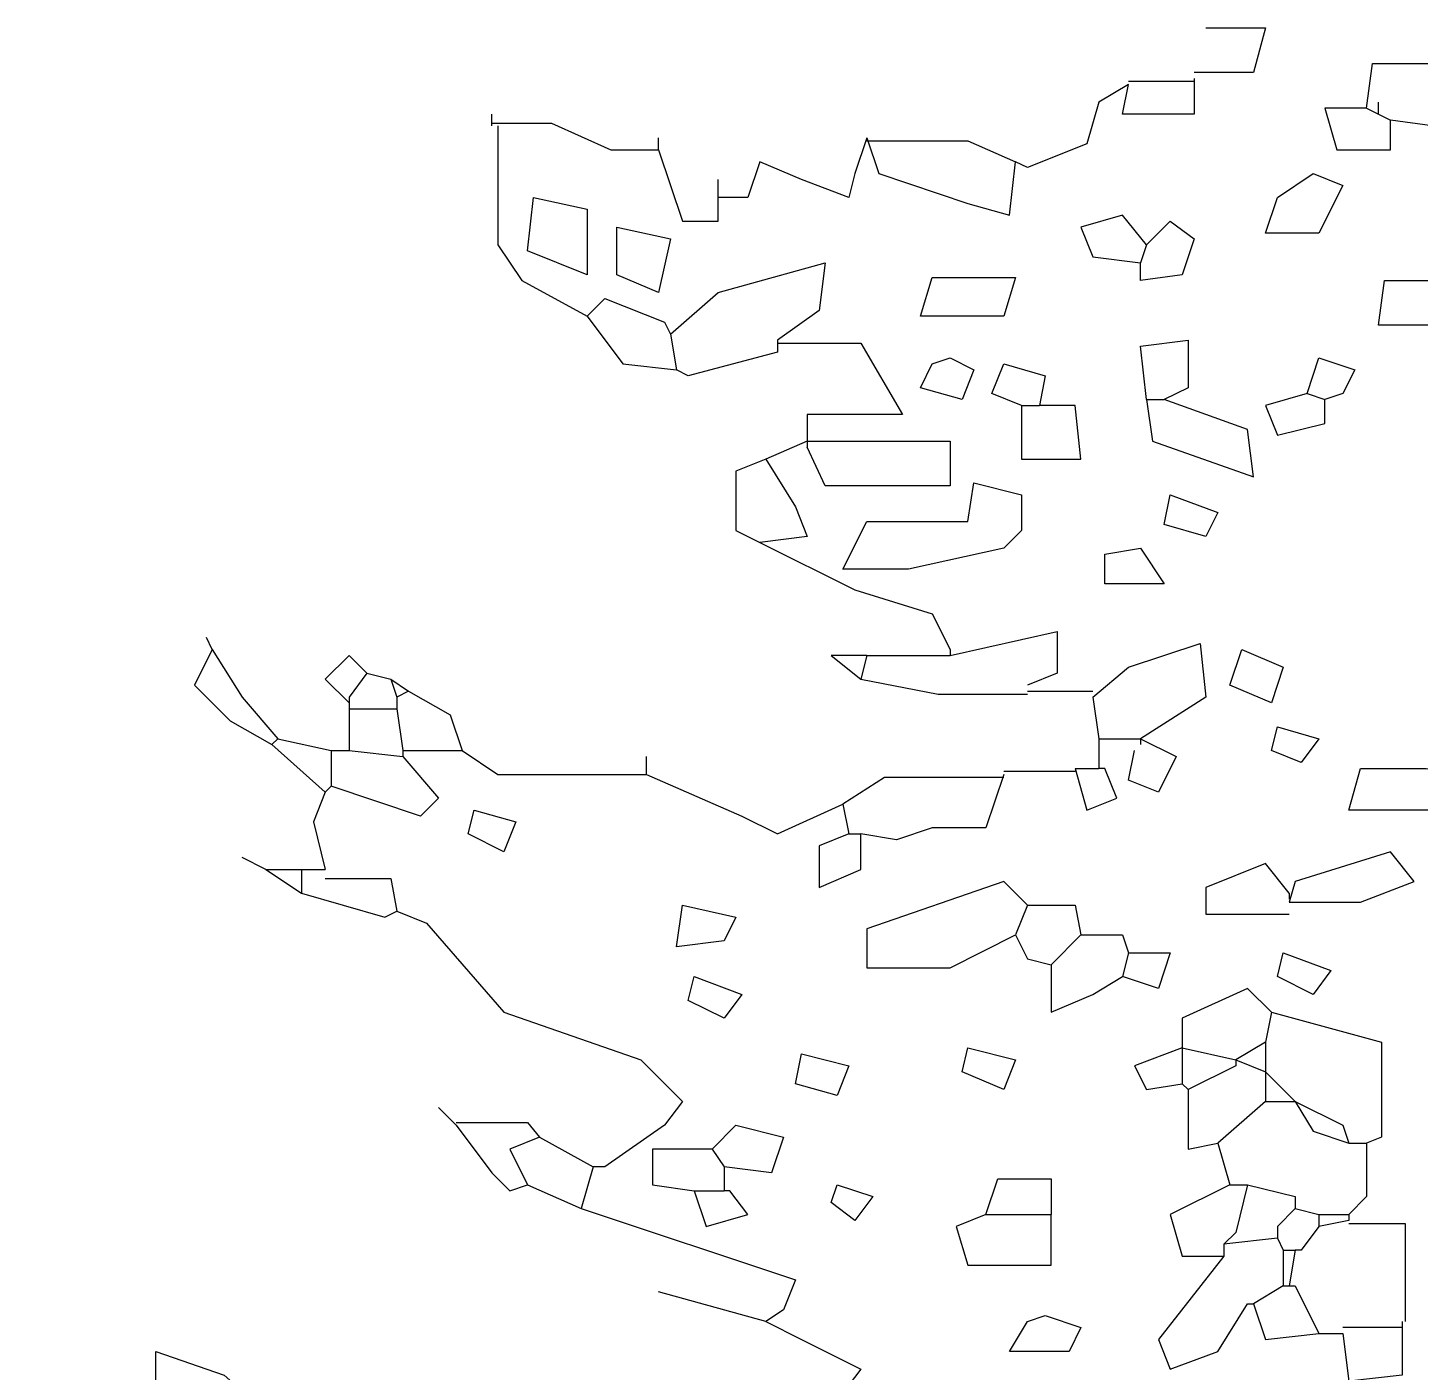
# Model space of a CAD drawing. Header units: metres. Extents: x -4 to 3.1, y -0.2 to 10.8.
# Drawn here: x -2.755 to -0.091, y 6.289 to 8.861 of the extents above; entities that cross this region are included whole.
import ezdxf

# ---------------------------------------------------------------- set-up
doc = ezdxf.new("R2010")
doc.units = ezdxf.units.M

msp = doc.modelspace()

# ---------------------------------------------------------------- linework, layer by layer
at = {"flags": 128}
for points in [[(-0.5008, 8.8613), (-0.387, 8.8613), (-0.4098, 8.776), (-0.5236, 8.776)], [(-0.5008, 8.8613), (-0.387, 8.8613), (-0.4098, 8.776), (-0.5236, 8.776)], [(-0.5008, 8.8613), (-0.387, 8.8613), (-0.4098, 8.776), (-0.5236, 8.776)], [(-0.1935, 8.7077), (-0.1821, 8.793), (-0.0683, 8.793), (-0.0683, 8.6735), (-0.148, 8.6849)], [(-0.5236, 8.7646), (-0.5236, 8.6963), (-0.6602, 8.6963), (-0.6488, 8.7532)], [(-0.5236, 8.7646), (-0.5236, 8.6963), (-0.6602, 8.6963), (-0.6488, 8.7532)], [(-0.6488, 8.7532), (-0.7057, 8.719), (-0.7285, 8.6394), (-0.8423, 8.5938), (-0.8651, 8.6052)], [(-0.5236, 8.7589), (-0.6488, 8.7589)], [(-0.1707, 8.6963), (-0.1707, 8.719)], [(-0.1707, 8.6963), (-0.1707, 8.719)], [(-1.8667, 8.6735), (-1.8667, 8.6963)], [(-1.8667, 8.6735), (-1.8667, 8.6963)], [(-0.1935, 8.7077), (-0.2732, 8.7077), (-0.2504, 8.628), (-0.148, 8.628), (-0.148, 8.6849)], [(-0.1935, 8.7077), (-0.2732, 8.7077), (-0.2504, 8.628), (-0.148, 8.628), (-0.148, 8.6849)], [(-0.1935, 8.7077), (-0.2732, 8.7077), (-0.2504, 8.628), (-0.148, 8.628), (-0.148, 8.6849)], [(-0.1935, 8.7077), (-0.2732, 8.7077), (-0.2504, 8.628), (-0.148, 8.628), (-0.148, 8.6849)], [(-0.1935, 8.7077), (-0.2732, 8.7077), (-0.2504, 8.628), (-0.148, 8.628), (-0.148, 8.6849)], [(-0.1935, 8.7077), (-0.2732, 8.7077), (-0.2504, 8.628), (-0.148, 8.628), (-0.148, 8.6849)], [(-0.1935, 8.7077), (-0.2732, 8.7077), (-0.2504, 8.628), (-0.148, 8.628), (-0.148, 8.6849)], [(-0.1935, 8.7077), (-0.2732, 8.7077), (-0.2504, 8.628), (-0.148, 8.628), (-0.148, 8.6849)], [(-0.1935, 8.7077), (-0.1707, 8.6963)], [(-0.1707, 8.6963), (-0.148, 8.6849)], [(-0.1707, 8.6963), (-0.148, 8.6849)], [(-0.1707, 8.6963), (-0.148, 8.6849)], [(-1.8667, 8.6792), (-1.7529, 8.6792), (-1.6391, 8.628), (-1.548, 8.628)], [(-1.8667, 8.6792), (-1.7529, 8.6792), (-1.6391, 8.628), (-1.548, 8.628)], [(-1.8667, 8.6792), (-1.7529, 8.6792), (-1.6391, 8.628), (-1.548, 8.628)], [(-1.8667, 8.6792), (-1.7529, 8.6792), (-1.6391, 8.628), (-1.548, 8.628)], [(-1.8667, 8.6792), (-1.7529, 8.6792), (-1.6391, 8.628), (-1.548, 8.628)], [(-1.8667, 8.6792), (-1.7529, 8.6792), (-1.6391, 8.628), (-1.548, 8.628)], [(-1.8554, 8.6735), (-1.8554, 8.4459), (-1.8098, 8.3776), (-1.6846, 8.3093)], [(-1.548, 8.628), (-1.548, 8.6508)], [(-1.1496, 8.6508), (-1.1724, 8.5825), (-1.1838, 8.5369), (-1.2748, 8.5711), (-1.3545, 8.6052), (-1.3773, 8.5369), (-1.4342, 8.5369)], [(-1.1496, 8.6508), (-1.1724, 8.5825), (-1.1838, 8.5369), (-1.2748, 8.5711), (-1.3545, 8.6052), (-1.3773, 8.5369), (-1.4342, 8.5369)], [(-1.1496, 8.6508), (-1.1724, 8.5825), (-1.1838, 8.5369), (-1.2748, 8.5711), (-1.3545, 8.6052), (-1.3773, 8.5369), (-1.4342, 8.5369)], [(-1.1496, 8.6508), (-1.1724, 8.5825), (-1.1838, 8.5369), (-1.2748, 8.5711), (-1.3545, 8.6052), (-1.3773, 8.5369), (-1.4342, 8.5369)], [(-1.1496, 8.6508), (-1.1269, 8.5825), (-0.9561, 8.5255), (-0.8765, 8.5028), (-0.8651, 8.6052)], [(-1.1496, 8.6451), (-0.9561, 8.6451), (-0.8651, 8.6052)], [(-1.548, 8.628), (-1.5025, 8.4914), (-1.4342, 8.4914), (-1.4342, 8.5369)], [(-1.548, 8.628), (-1.5025, 8.4914), (-1.4342, 8.4914), (-1.4342, 8.5369)], [(-0.296, 8.5825), (-0.239, 8.5597), (-0.2846, 8.4686), (-0.387, 8.4686), (-0.3642, 8.5369), (-0.296, 8.5825)], [(-0.296, 8.5825), (-0.239, 8.5597), (-0.2846, 8.4686), (-0.387, 8.4686), (-0.3642, 8.5369), (-0.296, 8.5825)], [(-1.4342, 8.5369), (-1.4342, 8.5711)], [(-1.7871, 8.5369), (-1.6846, 8.5142), (-1.6846, 8.389), (-1.7985, 8.4345), (-1.7871, 8.5369)], [(-0.6147, 8.4459), (-0.6602, 8.5028), (-0.7399, 8.48), (-0.7171, 8.4231), (-0.626, 8.4117)], [(-1.6277, 8.48), (-1.5253, 8.4573), (-1.548, 8.3548), (-1.6277, 8.389), (-1.6277, 8.48)], [(-0.6147, 8.4459), (-0.5691, 8.4914), (-0.5236, 8.4573), (-0.5464, 8.389), (-0.626, 8.3776), (-0.626, 8.4117)], [(-0.6147, 8.4459), (-0.5691, 8.4914), (-0.5236, 8.4573), (-0.5464, 8.389), (-0.626, 8.3776), (-0.626, 8.4117)], [(-0.6147, 8.4459), (-0.5691, 8.4914), (-0.5236, 8.4573), (-0.5464, 8.389), (-0.626, 8.3776), (-0.626, 8.4117)], [(-0.6147, 8.4459), (-0.626, 8.4117)], [(-0.6147, 8.4459), (-0.626, 8.4117)], [(-0.6147, 8.4459), (-0.626, 8.4117)], [(-0.6147, 8.4459), (-0.626, 8.4117)], [(-0.6147, 8.4459), (-0.626, 8.4117)], [(-0.6147, 8.4459), (-0.626, 8.4117)], [(-0.6147, 8.4459), (-0.626, 8.4117)], [(-0.6147, 8.4459), (-0.626, 8.4117)], [(-0.6147, 8.4459), (-0.626, 8.4117)], [(-0.6147, 8.4459), (-0.626, 8.4117)], [(-0.6147, 8.4459), (-0.626, 8.4117)], [(-1.5253, 8.2751), (-1.4342, 8.3548), (-1.2293, 8.4117), (-1.2407, 8.3207), (-1.3204, 8.2637), (-1.3204, 8.241)], [(-1.5253, 8.2751), (-1.4342, 8.3548), (-1.2293, 8.4117), (-1.2407, 8.3207), (-1.3204, 8.2637), (-1.3204, 8.241)], [(-1.5253, 8.2751), (-1.4342, 8.3548), (-1.2293, 8.4117), (-1.2407, 8.3207), (-1.3204, 8.2637), (-1.3204, 8.241)], [(-1.5253, 8.2751), (-1.4342, 8.3548), (-1.2293, 8.4117), (-1.2407, 8.3207), (-1.3204, 8.2637), (-1.3204, 8.241)], [(-1.5253, 8.2751), (-1.4342, 8.3548), (-1.2293, 8.4117), (-1.2407, 8.3207), (-1.3204, 8.2637), (-1.3204, 8.241)], [(-1.0244, 8.3833), (-0.8651, 8.3833), (-0.8878, 8.3093), (-1.0472, 8.3093), (-1.0244, 8.3833)], [(-0.1594, 8.3776), (-0.0455, 8.3776), (-0.0455, 8.2922), (-0.1707, 8.2922), (-0.1594, 8.3776)], [(-1.6846, 8.3093), (-1.6505, 8.3434), (-1.5367, 8.2979), (-1.5253, 8.2751)], [(-1.6846, 8.3093), (-1.6505, 8.3434), (-1.5367, 8.2979), (-1.5253, 8.2751)], [(-1.6846, 8.3093), (-1.6505, 8.3434), (-1.5367, 8.2979), (-1.5253, 8.2751)], [(-1.6846, 8.3093), (-1.6505, 8.3434), (-1.5367, 8.2979), (-1.5253, 8.2751)], [(-1.6846, 8.3093), (-1.6163, 8.2182), (-1.5139, 8.2068)], [(-1.6846, 8.3093), (-1.6163, 8.2182), (-1.5139, 8.2068)], [(-1.5253, 8.2751), (-1.5139, 8.2068)], [(-1.5253, 8.2751), (-1.5139, 8.2068)], [(-1.3204, 8.2581), (-1.161, 8.2581), (-1.0814, 8.1215), (-1.2635, 8.1215), (-1.2635, 8.0816)], [(-1.3204, 8.2581), (-1.161, 8.2581), (-1.0814, 8.1215), (-1.2635, 8.1215), (-1.2635, 8.0816)], [(-1.3204, 8.2581), (-1.161, 8.2581), (-1.0814, 8.1215), (-1.2635, 8.1215), (-1.2635, 8.0816)], [(-1.3204, 8.2581), (-1.161, 8.2581), (-1.0814, 8.1215), (-1.2635, 8.1215), (-1.2635, 8.0816)], [(-1.3204, 8.2581), (-1.161, 8.2581), (-1.0814, 8.1215), (-1.2635, 8.1215), (-1.2635, 8.0816)], [(-1.3204, 8.2581), (-1.161, 8.2581), (-1.0814, 8.1215), (-1.2635, 8.1215), (-1.2635, 8.0816)], [(-1.3204, 8.2581), (-1.161, 8.2581), (-1.0814, 8.1215), (-1.2635, 8.1215), (-1.2635, 8.0816)], [(-1.3204, 8.2581), (-1.161, 8.2581), (-1.0814, 8.1215), (-1.2635, 8.1215), (-1.2635, 8.0816)], [(-1.3204, 8.2581), (-1.161, 8.2581), (-1.0814, 8.1215), (-1.2635, 8.1215), (-1.2635, 8.0816)], [(-0.6147, 8.1499), (-0.626, 8.2524), (-0.535, 8.2637), (-0.535, 8.1727), (-0.5805, 8.1499)], [(-1.3204, 8.241), (-1.4911, 8.1954), (-1.5139, 8.2068)], [(-1.3204, 8.241), (-1.4911, 8.1954), (-1.5139, 8.2068)], [(-1.3204, 8.241), (-1.4911, 8.1954), (-1.5139, 8.2068)], [(-0.9903, 8.2296), (-0.9448, 8.2068), (-0.9675, 8.1499), (-1.0472, 8.1727), (-1.0244, 8.2182), (-0.9903, 8.2296)], [(-0.9903, 8.2296), (-0.9448, 8.2068), (-0.9675, 8.1499), (-1.0472, 8.1727), (-1.0244, 8.2182), (-0.9903, 8.2296)], [(-0.9903, 8.2296), (-0.9448, 8.2068), (-0.9675, 8.1499), (-1.0472, 8.1727), (-1.0244, 8.2182), (-0.9903, 8.2296)], [(-0.9903, 8.2296), (-0.9448, 8.2068), (-0.9675, 8.1499), (-1.0472, 8.1727), (-1.0244, 8.2182), (-0.9903, 8.2296)], [(-0.8537, 8.1385), (-0.9106, 8.1613), (-0.8878, 8.2182), (-0.8082, 8.1954), (-0.8195, 8.1385)], [(-0.8537, 8.1385), (-0.9106, 8.1613), (-0.8878, 8.2182), (-0.8082, 8.1954), (-0.8195, 8.1385)], [(-0.8537, 8.1385), (-0.9106, 8.1613), (-0.8878, 8.2182), (-0.8082, 8.1954), (-0.8195, 8.1385)], [(-0.8537, 8.1385), (-0.9106, 8.1613), (-0.8878, 8.2182), (-0.8082, 8.1954), (-0.8195, 8.1385)], [(-0.8537, 8.1385), (-0.9106, 8.1613), (-0.8878, 8.2182), (-0.8082, 8.1954), (-0.8195, 8.1385)], [(-0.8537, 8.1385), (-0.9106, 8.1613), (-0.8878, 8.2182), (-0.8082, 8.1954), (-0.8195, 8.1385)], [(-0.8537, 8.1385), (-0.9106, 8.1613), (-0.8878, 8.2182), (-0.8082, 8.1954), (-0.8195, 8.1385)], [(-0.8537, 8.1385), (-0.9106, 8.1613), (-0.8878, 8.2182), (-0.8082, 8.1954), (-0.8195, 8.1385)], [(-0.8537, 8.1385), (-0.9106, 8.1613), (-0.8878, 8.2182), (-0.8082, 8.1954), (-0.8195, 8.1385)], [(-0.8537, 8.1385), (-0.9106, 8.1613), (-0.8878, 8.2182), (-0.8082, 8.1954), (-0.8195, 8.1385)], [(-0.3073, 8.1613), (-0.2846, 8.2296), (-0.2163, 8.2068), (-0.239, 8.1613), (-0.2732, 8.1499)], [(-0.3073, 8.1613), (-0.387, 8.1385), (-0.3642, 8.0816), (-0.2732, 8.1044), (-0.2732, 8.1499)], [(-0.3073, 8.1613), (-0.387, 8.1385), (-0.3642, 8.0816), (-0.2732, 8.1044), (-0.2732, 8.1499)], [(-0.3073, 8.1613), (-0.2732, 8.1499)], [(-0.3073, 8.1613), (-0.2732, 8.1499)], [(-0.3073, 8.1613), (-0.2732, 8.1499)], [(-0.3073, 8.1613), (-0.2732, 8.1499)], [(-0.3073, 8.1613), (-0.2732, 8.1499)], [(-0.3073, 8.1613), (-0.2732, 8.1499)], [(-0.3073, 8.1613), (-0.2732, 8.1499)], [(-0.3073, 8.1613), (-0.2732, 8.1499)], [(-0.3073, 8.1613), (-0.2732, 8.1499)], [(-0.3073, 8.1613), (-0.2732, 8.1499)], [(-0.3073, 8.1613), (-0.2732, 8.1499)], [(-0.3073, 8.1613), (-0.2732, 8.1499)], [(-0.3073, 8.1613), (-0.2732, 8.1499)], [(-0.8537, 8.1385), (-0.8537, 8.0361), (-0.7399, 8.0361), (-0.7513, 8.1385), (-0.8195, 8.1385)], [(-0.8537, 8.1385), (-0.8195, 8.1385)], [(-0.8537, 8.1385), (-0.8537, 8.0361), (-0.7399, 8.0361), (-0.7513, 8.1385), (-0.8195, 8.1385)], [(-0.8537, 8.1385), (-0.8195, 8.1385)], [(-0.8537, 8.1385), (-0.8537, 8.0361), (-0.7399, 8.0361), (-0.7513, 8.1385), (-0.8195, 8.1385)], [(-0.8537, 8.1385), (-0.8195, 8.1385)], [(-0.8537, 8.1385), (-0.8537, 8.0361), (-0.7399, 8.0361), (-0.7513, 8.1385), (-0.8195, 8.1385)], [(-0.8537, 8.1385), (-0.8537, 8.0361), (-0.7399, 8.0361), (-0.7513, 8.1385), (-0.8195, 8.1385)], [(-0.8537, 8.1385), (-0.8537, 8.0361), (-0.7399, 8.0361), (-0.7513, 8.1385), (-0.8195, 8.1385)], [(-0.8537, 8.1385), (-0.8195, 8.1385)], [(-0.8537, 8.1385), (-0.8195, 8.1385)], [(-0.8537, 8.1385), (-0.8195, 8.1385)], [(-0.8537, 8.1385), (-0.8537, 8.0361), (-0.7399, 8.0361), (-0.7513, 8.1385), (-0.8195, 8.1385)], [(-0.6147, 8.1499), (-0.5805, 8.1499)], [(-0.6147, 8.1499), (-0.5805, 8.1499)], [(-0.6147, 8.1499), (-0.5805, 8.1499)], [(-0.6147, 8.1499), (-0.5805, 8.1499)], [(-0.6147, 8.1499), (-0.5805, 8.1499)], [(-0.6147, 8.1499), (-0.6033, 8.0702), (-0.4098, 8.0019), (-0.4212, 8.093), (-0.5805, 8.1499)], [(-0.6147, 8.1499), (-0.6033, 8.0702), (-0.4098, 8.0019), (-0.4212, 8.093), (-0.5805, 8.1499)], [(-0.6147, 8.1499), (-0.6033, 8.0702), (-0.4098, 8.0019), (-0.4212, 8.093), (-0.5805, 8.1499)], [(-0.6147, 8.1499), (-0.6033, 8.0702), (-0.4098, 8.0019), (-0.4212, 8.093), (-0.5805, 8.1499)], [(-0.6147, 8.1499), (-0.6033, 8.0702), (-0.4098, 8.0019), (-0.4212, 8.093), (-0.5805, 8.1499)], [(-0.6147, 8.1499), (-0.6033, 8.0702), (-0.4098, 8.0019), (-0.4212, 8.093), (-0.5805, 8.1499)], [(-0.6147, 8.1499), (-0.6033, 8.0702), (-0.4098, 8.0019), (-0.4212, 8.093), (-0.5805, 8.1499)], [(-0.6147, 8.1499), (-0.6033, 8.0702), (-0.4098, 8.0019), (-0.4212, 8.093), (-0.5805, 8.1499)], [(-0.6147, 8.1499), (-0.6033, 8.0702), (-0.4098, 8.0019), (-0.4212, 8.093), (-0.5805, 8.1499)], [(-0.6147, 8.1499), (-0.6033, 8.0702), (-0.4098, 8.0019), (-0.4212, 8.093), (-0.5805, 8.1499)], [(-0.6147, 8.1499), (-0.6033, 8.0702), (-0.4098, 8.0019), (-0.4212, 8.093), (-0.5805, 8.1499)], [(-0.6147, 8.1499), (-0.6033, 8.0702), (-0.4098, 8.0019), (-0.4212, 8.093), (-0.5805, 8.1499)], [(-0.6147, 8.1499), (-0.6033, 8.0702), (-0.4098, 8.0019), (-0.4212, 8.093), (-0.5805, 8.1499)], [(-0.6147, 8.1499), (-0.6033, 8.0702), (-0.4098, 8.0019), (-0.4212, 8.093), (-0.5805, 8.1499)], [(-1.2635, 8.0816), (-1.2635, 8.0702)], [(-1.2635, 8.0816), (-1.2635, 8.0702)], [(-1.2635, 8.0702), (-1.3431, 8.0361)], [(-1.2635, 8.0702), (-0.9903, 8.0702), (-0.9903, 7.9849), (-1.2293, 7.9849), (-1.2635, 8.0589)], [(-1.2635, 8.0702), (-0.9903, 8.0702), (-0.9903, 7.9849), (-1.2293, 7.9849), (-1.2635, 8.0589)], [(-1.2635, 8.0702), (-0.9903, 8.0702), (-0.9903, 7.9849), (-1.2293, 7.9849), (-1.2635, 8.0589)], [(-1.2635, 8.0702), (-0.9903, 8.0702), (-0.9903, 7.9849), (-1.2293, 7.9849), (-1.2635, 8.0589)], [(-1.2635, 8.0702), (-1.2635, 8.0589)], [(-1.2635, 8.0702), (-1.2635, 8.0589)], [(-1.2635, 8.0702), (-1.2635, 8.0589)], [(-1.3431, 8.0361), (-1.4001, 8.0133), (-1.4001, 7.8995), (-1.3545, 7.8767)], [(-1.3431, 8.0361), (-1.4001, 8.0133), (-1.4001, 7.8995), (-1.3545, 7.8767)], [(-1.3431, 8.0361), (-1.4001, 8.0133), (-1.4001, 7.8995), (-1.3545, 7.8767)], [(-1.3431, 8.0361), (-1.2862, 7.945), (-1.2635, 7.8881), (-1.3545, 7.8767)], [(-1.3431, 8.0361), (-1.2862, 7.945), (-1.2635, 7.8881), (-1.3545, 7.8767)], [(-0.9448, 7.9906), (-0.8537, 7.9678), (-0.8537, 7.8995), (-0.8878, 7.8654), (-1.07, 7.8255), (-1.1952, 7.8255), (-1.1496, 7.9166), (-0.9561, 7.9166), (-0.9448, 7.9906)], [(-0.5691, 7.9678), (-0.4781, 7.9336), (-0.5008, 7.8881), (-0.5805, 7.9109), (-0.5691, 7.9678)], [(-1.3545, 7.8767), (-1.1724, 7.7857), (-1.0244, 7.7401), (-0.9903, 7.6719), (-0.9903, 7.6605)], [(-1.3545, 7.8767), (-1.1724, 7.7857), (-1.0244, 7.7401), (-0.9903, 7.6719), (-0.9903, 7.6605)], [(-1.3545, 7.8767), (-1.1724, 7.7857), (-1.0244, 7.7401), (-0.9903, 7.6719), (-0.9903, 7.6605)], [(-1.3545, 7.8767), (-1.1724, 7.7857), (-1.0244, 7.7401), (-0.9903, 7.6719), (-0.9903, 7.6605)], [(-1.3545, 7.8767), (-1.1724, 7.7857), (-1.0244, 7.7401), (-0.9903, 7.6719), (-0.9903, 7.6605)], [(-1.3545, 7.8767), (-1.1724, 7.7857), (-1.0244, 7.7401), (-0.9903, 7.6719), (-0.9903, 7.6605)], [(-1.3545, 7.8767), (-1.1724, 7.7857), (-1.0244, 7.7401), (-0.9903, 7.6719), (-0.9903, 7.6605)], [(-0.626, 7.8654), (-0.5805, 7.7971), (-0.6943, 7.7971), (-0.6943, 7.854), (-0.626, 7.8654)], [(-0.9903, 7.6605), (-0.7854, 7.706), (-0.7854, 7.6263), (-0.8423, 7.6036)], [(-0.9903, 7.6605), (-0.7854, 7.706), (-0.7854, 7.6263), (-0.8423, 7.6036)], [(-0.9903, 7.6605), (-0.7854, 7.706), (-0.7854, 7.6263), (-0.8423, 7.6036)], [(-2.4017, 7.6719), (-2.4359, 7.6036), (-2.3676, 7.5353), (-2.2879, 7.4897)], [(-2.4017, 7.6719), (-2.4359, 7.6036), (-2.3676, 7.5353), (-2.2879, 7.4897)], [(-2.4017, 7.6719), (-2.4131, 7.6946)], [(-2.4017, 7.6719), (-2.4131, 7.6946)], [(-2.4017, 7.6719), (-2.3448, 7.5808), (-2.2765, 7.5011)], [(-2.4017, 7.6719), (-2.3448, 7.5808), (-2.2765, 7.5011)], [(-2.4017, 7.6719), (-2.3448, 7.5808), (-2.2765, 7.5011)], [(-2.4017, 7.6719), (-2.3448, 7.5808), (-2.2765, 7.5011)], [(-2.4017, 7.6719), (-2.3448, 7.5808), (-2.2765, 7.5011)], [(-2.4017, 7.6719), (-2.3448, 7.5808), (-2.2765, 7.5011)], [(-0.7171, 7.5808), (-0.6488, 7.6377), (-0.5122, 7.6832), (-0.5008, 7.5808), (-0.626, 7.5011)], [(-0.7171, 7.5808), (-0.6488, 7.6377), (-0.5122, 7.6832), (-0.5008, 7.5808), (-0.626, 7.5011)], [(-0.7171, 7.5808), (-0.6488, 7.6377), (-0.5122, 7.6832), (-0.5008, 7.5808), (-0.626, 7.5011)], [(-0.7171, 7.5808), (-0.6488, 7.6377), (-0.5122, 7.6832), (-0.5008, 7.5808), (-0.626, 7.5011)], [(-0.7171, 7.5808), (-0.6488, 7.6377), (-0.5122, 7.6832), (-0.5008, 7.5808), (-0.626, 7.5011)], [(-0.4325, 7.6719), (-0.3529, 7.6377), (-0.3756, 7.5694), (-0.4553, 7.6036), (-0.4325, 7.6719)], [(-2.1058, 7.6263), (-2.1399, 7.6605), (-2.1855, 7.6149), (-2.1399, 7.5694)], [(-2.1058, 7.6263), (-2.1399, 7.6605), (-2.1855, 7.6149), (-2.1399, 7.5694)], [(-2.1058, 7.6263), (-2.1399, 7.6605), (-2.1855, 7.6149), (-2.1399, 7.5694)], [(-2.1058, 7.6263), (-2.1399, 7.6605), (-2.1855, 7.6149), (-2.1399, 7.5694)], [(-2.1058, 7.6263), (-2.1399, 7.6605), (-2.1855, 7.6149), (-2.1399, 7.5694)], [(-2.1058, 7.6263), (-2.1399, 7.6605), (-2.1855, 7.6149), (-2.1399, 7.5694)], [(-2.1058, 7.6263), (-2.1399, 7.6605), (-2.1855, 7.6149), (-2.1399, 7.5694)], [(-2.1058, 7.6263), (-2.1399, 7.6605), (-2.1855, 7.6149), (-2.1399, 7.5694)], [(-2.1058, 7.6263), (-2.1399, 7.6605), (-2.1855, 7.6149), (-2.1399, 7.5694)], [(-2.1058, 7.6263), (-2.1399, 7.6605), (-2.1855, 7.6149), (-2.1399, 7.5694)], [(-1.1496, 7.6605), (-1.2179, 7.6605), (-1.161, 7.6149)], [(-1.1496, 7.6605), (-1.161, 7.6149)], [(-1.1496, 7.6605), (-0.9903, 7.6605)], [(-1.1496, 7.6605), (-0.9903, 7.6605)], [(-1.1496, 7.6605), (-0.9903, 7.6605)], [(-1.1496, 7.6605), (-0.9903, 7.6605)], [(-1.1496, 7.6605), (-0.9903, 7.6605)], [(-1.1496, 7.6605), (-0.9903, 7.6605)], [(-1.1496, 7.6605), (-0.9903, 7.6605)], [(-1.1496, 7.6605), (-0.9903, 7.6605)], [(-2.1058, 7.6263), (-2.1399, 7.5808), (-2.1399, 7.5694)], [(-2.1058, 7.6263), (-2.1399, 7.5808), (-2.1399, 7.5694)], [(-2.1058, 7.6263), (-2.0602, 7.6149)], [(-2.1058, 7.6263), (-2.0602, 7.6149)], [(-2.0602, 7.6149), (-2.0489, 7.5808)], [(-2.0602, 7.6149), (-2.0489, 7.5808)], [(-2.0602, 7.6149), (-2.0489, 7.5808)], [(-2.0602, 7.6149), (-2.0489, 7.5808)], [(-2.0602, 7.6149), (-2.0261, 7.5922)], [(-2.0602, 7.6149), (-2.0261, 7.5922)], [(-2.0602, 7.6149), (-2.0261, 7.5922)], [(-2.0602, 7.6149), (-2.0261, 7.5922)], [(-2.0602, 7.6149), (-2.0261, 7.5922)], [(-2.0602, 7.6149), (-2.0261, 7.5922)], [(-2.0602, 7.6149), (-2.0261, 7.5922)], [(-2.0602, 7.6149), (-2.0261, 7.5922)], [(-2.0602, 7.6149), (-2.0261, 7.5922)], [(-2.0602, 7.6149), (-2.0261, 7.5922)], [(-2.0602, 7.6149), (-2.0261, 7.5922)], [(-2.0602, 7.6149), (-2.0261, 7.5922)], [(-2.0602, 7.6149), (-2.0261, 7.5922)], [(-2.0602, 7.6149), (-2.0261, 7.5922)], [(-2.0602, 7.6149), (-2.0261, 7.5922)], [(-2.0602, 7.6149), (-2.0261, 7.5922)], [(-2.0261, 7.5922), (-2.0489, 7.5808)], [(-2.0261, 7.5922), (-2.0489, 7.5808)], [(-2.0261, 7.5922), (-2.0489, 7.5808)], [(-2.0261, 7.5922), (-2.0489, 7.5808)], [(-2.0261, 7.5922), (-2.0489, 7.5808)], [(-2.0261, 7.5922), (-2.0489, 7.5808)], [(-2.0261, 7.5922), (-2.0489, 7.5808)], [(-2.0261, 7.5922), (-1.9464, 7.5466), (-1.9237, 7.4783)], [(-2.0261, 7.5922), (-1.9464, 7.5466), (-1.9237, 7.4783)], [(-2.0261, 7.5922), (-1.9464, 7.5466), (-1.9237, 7.4783)], [(-2.0261, 7.5922), (-1.9464, 7.5466), (-1.9237, 7.4783)], [(-2.0261, 7.5922), (-1.9464, 7.5466), (-1.9237, 7.4783)], [(-2.0261, 7.5922), (-1.9464, 7.5466), (-1.9237, 7.4783)], [(-2.0261, 7.5922), (-1.9464, 7.5466), (-1.9237, 7.4783)], [(-2.0261, 7.5922), (-1.9464, 7.5466), (-1.9237, 7.4783)], [(-1.161, 7.6149), (-1.0131, 7.5865), (-0.8423, 7.5865)], [(-1.161, 7.6149), (-1.0131, 7.5865), (-0.8423, 7.5865)], [(-0.8423, 7.5922), (-0.7171, 7.5922)], [(-2.1399, 7.5694), (-2.1399, 7.558)], [(-2.1399, 7.5694), (-2.1399, 7.558)], [(-2.1399, 7.5694), (-2.1399, 7.558)], [(-2.1399, 7.5694), (-2.1399, 7.558)], [(-2.1399, 7.5694), (-2.1399, 7.558)], [(-2.1399, 7.5694), (-2.1399, 7.558)], [(-2.1399, 7.5694), (-2.1399, 7.558)], [(-2.1399, 7.5694), (-2.1399, 7.558)], [(-2.0489, 7.5808), (-2.0489, 7.558)], [(-2.0489, 7.5808), (-2.0489, 7.558)], [(-2.0489, 7.5808), (-2.0489, 7.558)], [(-2.0489, 7.5808), (-2.0489, 7.558)], [(-2.0489, 7.5808), (-2.0489, 7.558)], [(-0.7171, 7.5808), (-0.7057, 7.5011)], [(-0.7171, 7.5808), (-0.7057, 7.5011)], [(-0.7171, 7.5808), (-0.7057, 7.5011)], [(-0.7171, 7.5808), (-0.7057, 7.5011)], [(-0.7171, 7.5808), (-0.7057, 7.5011)], [(-2.1399, 7.558), (-2.0489, 7.558)], [(-2.1399, 7.558), (-2.0489, 7.558)], [(-2.1399, 7.558), (-2.0489, 7.558)], [(-2.1399, 7.558), (-2.0489, 7.558)], [(-2.1399, 7.558), (-2.0489, 7.558)], [(-2.1399, 7.558), (-2.1399, 7.5466)], [(-2.1399, 7.5466), (-2.1399, 7.4783)], [(-2.1399, 7.5466), (-2.1399, 7.4783)], [(-2.1399, 7.5466), (-2.1399, 7.4783)], [(-2.0489, 7.558), (-2.0375, 7.4783)], [(-0.3642, 7.5239), (-0.2846, 7.5011), (-0.3187, 7.4556), (-0.3756, 7.4783), (-0.3642, 7.5239)], [(-2.2765, 7.5011), (-2.2879, 7.4897)], [(-2.2765, 7.5011), (-2.2879, 7.4897)], [(-2.2765, 7.5011), (-2.2879, 7.4897)], [(-2.2765, 7.5011), (-2.2879, 7.4897)], [(-2.2765, 7.5011), (-2.2879, 7.4897)], [(-2.2879, 7.4897), (-2.1855, 7.3987)], [(-2.2879, 7.4897), (-2.1855, 7.3987)], [(-2.2879, 7.4897), (-2.1855, 7.3987)], [(-2.2765, 7.5011), (-2.1741, 7.4783)], [(-2.2765, 7.5011), (-2.1741, 7.4783)], [(-2.2765, 7.5011), (-2.1741, 7.4783)], [(-2.2765, 7.5011), (-2.1741, 7.4783)], [(-0.7057, 7.5011), (-0.7057, 7.4442)], [(-0.7057, 7.5011), (-0.7057, 7.4442)], [(-0.7057, 7.5011), (-0.626, 7.5011)], [(-0.626, 7.5011), (-0.5577, 7.467), (-0.5919, 7.3987), (-0.6488, 7.4214), (-0.6374, 7.4783)], [(-0.626, 7.5011), (-0.5577, 7.467), (-0.5919, 7.3987), (-0.6488, 7.4214), (-0.6374, 7.4783)], [(-0.626, 7.5011), (-0.5577, 7.467), (-0.5919, 7.3987), (-0.6488, 7.4214), (-0.6374, 7.4783)], [(-0.626, 7.5011), (-0.5577, 7.467), (-0.5919, 7.3987), (-0.6488, 7.4214), (-0.6374, 7.4783)], [(-0.626, 7.5011), (-0.626, 7.4897)], [(-2.1741, 7.4783), (-2.1399, 7.4783)], [(-2.1741, 7.4783), (-2.1399, 7.4783)], [(-2.1741, 7.4783), (-2.1399, 7.4783)], [(-2.1741, 7.4783), (-2.1741, 7.4101)], [(-2.1741, 7.4783), (-2.1399, 7.4783)], [(-2.1741, 7.4783), (-2.1399, 7.4783)], [(-2.1741, 7.4783), (-2.1399, 7.4783)], [(-2.1741, 7.4783), (-2.1741, 7.4101)], [(-2.1741, 7.4783), (-2.1741, 7.4101)], [(-2.0375, 7.467), (-1.9692, 7.3873), (-2.0033, 7.3531), (-2.1741, 7.4101)], [(-2.1399, 7.4783), (-2.0375, 7.467)], [(-2.1399, 7.4783), (-2.0375, 7.467)], [(-2.1399, 7.4783), (-2.0375, 7.467)], [(-2.1399, 7.4783), (-2.0375, 7.467)], [(-2.1399, 7.4783), (-2.0375, 7.467)], [(-2.0375, 7.4783), (-1.9237, 7.4783)], [(-2.0375, 7.4783), (-1.9237, 7.4783)], [(-2.0375, 7.4783), (-1.9237, 7.4783)], [(-2.0375, 7.4783), (-1.9237, 7.4783)], [(-2.0375, 7.4783), (-2.0375, 7.467)], [(-2.0375, 7.4783), (-2.0375, 7.467)], [(-2.0375, 7.4783), (-1.9237, 7.4783)], [(-1.9237, 7.4783), (-1.8554, 7.4328), (-1.5708, 7.4328)], [(-1.9237, 7.4783), (-1.8554, 7.4328), (-1.5708, 7.4328)], [(-1.9237, 7.4783), (-1.8554, 7.4328), (-1.5708, 7.4328)], [(-1.5708, 7.4328), (-1.5708, 7.467)], [(-1.5708, 7.4328), (-1.3887, 7.3531), (-1.3204, 7.319), (-1.1952, 7.3759)], [(-1.5708, 7.4328), (-1.3887, 7.3531), (-1.3204, 7.319), (-1.1952, 7.3759)], [(-0.8878, 7.4328), (-0.922, 7.3304), (-1.0244, 7.3304), (-1.0927, 7.3076), (-1.161, 7.319)], [(-0.7513, 7.4385), (-0.8878, 7.4385)], [(-0.7513, 7.4385), (-0.8878, 7.4385)], [(-0.7513, 7.4385), (-0.8878, 7.4385)], [(-0.7513, 7.4385), (-0.8878, 7.4385)], [(-0.7513, 7.4385), (-0.8878, 7.4385)], [(-0.7513, 7.4385), (-0.8878, 7.4385)], [(-0.7513, 7.4442), (-0.7057, 7.4442)], [(-0.7513, 7.4442), (-0.7057, 7.4442)], [(-0.7513, 7.4442), (-0.7057, 7.4442)], [(-0.7513, 7.4442), (-0.7057, 7.4442)], [(-0.7513, 7.4442), (-0.7285, 7.3645), (-0.6716, 7.3873), (-0.6943, 7.4442), (-0.7057, 7.4442)], [(-0.7513, 7.4442), (-0.7285, 7.3645), (-0.6716, 7.3873), (-0.6943, 7.4442), (-0.7057, 7.4442)], [(-0.7513, 7.4442), (-0.7285, 7.3645), (-0.6716, 7.3873), (-0.6943, 7.4442), (-0.7057, 7.4442)], [(-0.7513, 7.4442), (-0.7285, 7.3645), (-0.6716, 7.3873), (-0.6943, 7.4442), (-0.7057, 7.4442)], [(-0.0797, 7.4442), (0.0228, 7.4214), (0, 7.3645), (-0.2277, 7.3645), (-0.2049, 7.4442), (-0.0797, 7.4442)], [(-0.0797, 7.4442), (0.0228, 7.4214), (0, 7.3645), (-0.2277, 7.3645), (-0.2049, 7.4442), (-0.0797, 7.4442)], [(-0.0797, 7.4442), (0.0228, 7.4214), (0, 7.3645), (-0.2277, 7.3645), (-0.2049, 7.4442), (-0.0797, 7.4442)], [(-0.0797, 7.4442), (0.0228, 7.4214), (0, 7.3645), (-0.2277, 7.3645), (-0.2049, 7.4442), (-0.0797, 7.4442)], [(-2.1741, 7.4101), (-2.1855, 7.3987)], [(-0.8878, 7.4271), (-1.1155, 7.4271), (-1.1952, 7.3759)], [(-0.8878, 7.4271), (-1.1155, 7.4271), (-1.1952, 7.3759)], [(-0.8878, 7.4271), (-1.1155, 7.4271), (-1.1952, 7.3759)], [(-2.1855, 7.3987), (-2.2082, 7.3418), (-2.1855, 7.2507)], [(-1.9009, 7.3645), (-1.8212, 7.3418), (-1.844, 7.2848), (-1.9123, 7.319), (-1.9009, 7.3645)], [(-1.9009, 7.3645), (-1.8212, 7.3418), (-1.844, 7.2848), (-1.9123, 7.319), (-1.9009, 7.3645)], [(-1.1952, 7.3759), (-1.1838, 7.319)], [(-1.1952, 7.3759), (-1.1838, 7.319)], [(-1.1952, 7.3759), (-1.1838, 7.319)], [(-1.1952, 7.3759), (-1.1838, 7.319)], [(-1.1838, 7.319), (-1.2407, 7.2962), (-1.2407, 7.2165), (-1.161, 7.2507), (-1.161, 7.319)], [(-1.1838, 7.319), (-1.2407, 7.2962), (-1.2407, 7.2165), (-1.161, 7.2507), (-1.161, 7.319)], [(-1.1838, 7.319), (-1.1724, 7.319)], [(-1.1838, 7.319), (-1.1724, 7.319)], [(-1.1838, 7.319), (-1.1724, 7.319)], [(-1.1838, 7.319), (-1.1724, 7.319)], [(-1.1838, 7.319), (-1.1724, 7.319)], [(-1.1724, 7.319), (-1.161, 7.319)], [(-1.1724, 7.319), (-1.161, 7.319)], [(-1.1724, 7.319), (-1.161, 7.319)], [(-1.1724, 7.319), (-1.161, 7.319)], [(-1.1724, 7.319), (-1.161, 7.319)], [(-1.1724, 7.319), (-1.161, 7.319)], [(-1.1724, 7.319), (-1.161, 7.319)], [(-2.2993, 7.2507), (-2.3448, 7.2735)], [(-2.2993, 7.2507), (-2.3448, 7.2735)], [(-2.2993, 7.2507), (-2.3448, 7.2735)], [(-0.3415, 7.1881), (-0.2049, 7.1881), (-0.1024, 7.2279), (-0.148, 7.2848), (-0.3301, 7.2279), (-0.3415, 7.1881)], [(-0.3415, 7.1881), (-0.2049, 7.1881), (-0.1024, 7.2279), (-0.148, 7.2848), (-0.3301, 7.2279), (-0.3415, 7.1881)], [(-0.3415, 7.1881), (-0.2049, 7.1881), (-0.1024, 7.2279), (-0.148, 7.2848), (-0.3301, 7.2279), (-0.3415, 7.1881)], [(-2.2993, 7.2507), (-2.231, 7.2507)], [(-2.2993, 7.2507), (-2.231, 7.2507)], [(-2.2993, 7.2507), (-2.231, 7.2507)], [(-2.2993, 7.2507), (-2.231, 7.2052)], [(-2.231, 7.2507), (-2.231, 7.2052)], [(-2.231, 7.2507), (-2.231, 7.2052)], [(-2.231, 7.2507), (-2.231, 7.2052)], [(-2.231, 7.2507), (-2.231, 7.2052)], [(-2.231, 7.2507), (-2.231, 7.2052)], [(-2.231, 7.2507), (-2.231, 7.2052)], [(-2.231, 7.2507), (-2.1855, 7.2507)], [(-2.231, 7.2507), (-2.1855, 7.2507)], [(-2.231, 7.2507), (-2.1855, 7.2507)], [(-2.231, 7.2507), (-2.1855, 7.2507)], [(-2.231, 7.2507), (-2.1855, 7.2507)], [(-2.231, 7.2507), (-2.1855, 7.2507)], [(-2.231, 7.2507), (-2.1855, 7.2507)], [(-2.231, 7.2507), (-2.1855, 7.2507)], [(-2.231, 7.2507), (-2.1855, 7.2507)], [(-2.231, 7.2507), (-2.1855, 7.2507)], [(-2.231, 7.2507), (-2.1855, 7.2507)], [(-2.231, 7.2507), (-2.1855, 7.2507)], [(-2.231, 7.2507), (-2.1855, 7.2507)], [(-2.231, 7.2507), (-2.1855, 7.2507)], [(-2.231, 7.2507), (-2.1855, 7.2507)], [(-0.3415, 7.2052), (-0.387, 7.2621), (-0.5008, 7.2165), (-0.5008, 7.1653), (-0.3415, 7.1653)], [(-0.3415, 7.2052), (-0.387, 7.2621), (-0.5008, 7.2165), (-0.5008, 7.1653), (-0.3415, 7.1653)], [(-2.1855, 7.2336), (-2.0602, 7.2336), (-2.0489, 7.171)], [(-2.1855, 7.2336), (-2.0602, 7.2336), (-2.0489, 7.171)], [(-0.8423, 7.1824), (-0.8878, 7.2279), (-1.1496, 7.1369), (-1.1496, 7.0629), (-0.9903, 7.0629), (-0.8651, 7.1255)], [(-0.8423, 7.1824), (-0.8878, 7.2279), (-1.1496, 7.1369), (-1.1496, 7.0629), (-0.9903, 7.0629), (-0.8651, 7.1255)], [(-0.8423, 7.1824), (-0.8878, 7.2279), (-1.1496, 7.1369), (-1.1496, 7.0629), (-0.9903, 7.0629), (-0.8651, 7.1255)], [(-0.8423, 7.1824), (-0.8878, 7.2279), (-1.1496, 7.1369), (-1.1496, 7.0629), (-0.9903, 7.0629), (-0.8651, 7.1255)], [(-0.8423, 7.1824), (-0.8878, 7.2279), (-1.1496, 7.1369), (-1.1496, 7.0629), (-0.9903, 7.0629), (-0.8651, 7.1255)], [(-2.231, 7.2052), (-2.0716, 7.1596), (-2.0489, 7.171)], [(-2.231, 7.2052), (-2.0716, 7.1596), (-2.0489, 7.171)], [(-0.3415, 7.2052), (-0.3415, 7.1938)], [(-2.0489, 7.171), (-1.992, 7.1483), (-1.844, 6.9775), (-1.5822, 6.8865), (-1.5025, 6.8068), (-1.5367, 6.7612), (-1.6505, 6.6816), (-1.6732, 6.6816)], [(-2.0489, 7.171), (-1.992, 7.1483), (-1.844, 6.9775), (-1.5822, 6.8865), (-1.5025, 6.8068), (-1.5367, 6.7612), (-1.6505, 6.6816), (-1.6732, 6.6816)], [(-2.0489, 7.171), (-1.992, 7.1483), (-1.844, 6.9775), (-1.5822, 6.8865), (-1.5025, 6.8068), (-1.5367, 6.7612), (-1.6505, 6.6816), (-1.6732, 6.6816)], [(-1.5025, 7.1824), (-1.4001, 7.1596), (-1.4228, 7.1141), (-1.5139, 7.1027), (-1.5025, 7.1824)], [(-0.8423, 7.1824), (-0.8651, 7.1255)], [(-0.8423, 7.1824), (-0.8651, 7.1255)], [(-0.8423, 7.1824), (-0.8651, 7.1255)], [(-0.8423, 7.1824), (-0.7513, 7.1824), (-0.7399, 7.1255)], [(-0.8423, 7.1824), (-0.7513, 7.1824), (-0.7399, 7.1255)], [(-0.8423, 7.1824), (-0.7513, 7.1824), (-0.7399, 7.1255)], [(-0.8423, 7.1824), (-0.7513, 7.1824), (-0.7399, 7.1255)], [(-0.8423, 7.1824), (-0.7513, 7.1824), (-0.7399, 7.1255)], [(-0.8423, 7.1824), (-0.7513, 7.1824), (-0.7399, 7.1255)], [(-0.8423, 7.1824), (-0.7513, 7.1824), (-0.7399, 7.1255)], [(-0.8423, 7.1824), (-0.7513, 7.1824), (-0.7399, 7.1255)], [(-0.8423, 7.1824), (-0.7513, 7.1824), (-0.7399, 7.1255)], [(-0.8651, 7.1255), (-0.8423, 7.08), (-0.7968, 7.0686)], [(-0.8651, 7.1255), (-0.8423, 7.08), (-0.7968, 7.0686)], [(-0.8651, 7.1255), (-0.8423, 7.08), (-0.7968, 7.0686)], [(-0.7399, 7.1255), (-0.7968, 7.0686)], [(-0.7399, 7.1255), (-0.7968, 7.0686)], [(-0.7399, 7.1255), (-0.7968, 7.0686)], [(-0.7399, 7.1255), (-0.7968, 7.0686)], [(-0.7399, 7.1255), (-0.7968, 7.0686)], [(-0.7399, 7.1255), (-0.7968, 7.0686)], [(-0.7399, 7.1255), (-0.7968, 7.0686)], [(-0.7399, 7.1255), (-0.7968, 7.0686)], [(-0.7399, 7.1255), (-0.7968, 7.0686)], [(-0.7399, 7.1255), (-0.6602, 7.1255), (-0.6488, 7.0913)], [(-0.7399, 7.1255), (-0.6602, 7.1255), (-0.6488, 7.0913)], [(-0.7399, 7.1255), (-0.6602, 7.1255), (-0.6488, 7.0913)], [(-0.7399, 7.1255), (-0.6602, 7.1255), (-0.6488, 7.0913)], [(-0.6488, 7.0913), (-0.5691, 7.0913), (-0.5919, 7.023), (-0.6602, 7.0458)], [(-0.6488, 7.0913), (-0.6602, 7.0458)], [(-0.6488, 7.0913), (-0.5691, 7.0913), (-0.5919, 7.023), (-0.6602, 7.0458)], [(-0.6488, 7.0913), (-0.6602, 7.0458)], [(-0.6488, 7.0913), (-0.6602, 7.0458)], [(-0.3529, 7.0913), (-0.2618, 7.0572), (-0.296, 7.0117), (-0.3642, 7.0458), (-0.3529, 7.0913)], [(-0.7968, 7.0686), (-0.7968, 6.9775), (-0.7171, 7.0117), (-0.6602, 7.0458)], [(-0.7968, 7.0686), (-0.7968, 6.9775), (-0.7171, 7.0117), (-0.6602, 7.0458)], [(-0.7968, 7.0686), (-0.7968, 6.9775), (-0.7171, 7.0117), (-0.6602, 7.0458)], [(-0.7968, 7.0686), (-0.7968, 6.9775), (-0.7171, 7.0117), (-0.6602, 7.0458)], [(-1.4797, 7.0458), (-1.3887, 7.0117), (-1.4228, 6.9661), (-1.4911, 7.0003), (-1.4797, 7.0458)], [(-0.3756, 6.9775), (-0.4212, 7.023), (-0.5464, 6.9661), (-0.5464, 6.9092)], [(-0.3756, 6.9775), (-0.4212, 7.023), (-0.5464, 6.9661), (-0.5464, 6.9092)], [(-0.3756, 6.9775), (-0.4212, 7.023), (-0.5464, 6.9661), (-0.5464, 6.9092)], [(-0.3756, 6.9775), (-0.4212, 7.023), (-0.5464, 6.9661), (-0.5464, 6.9092)], [(-0.3756, 6.9775), (-0.4212, 7.023), (-0.5464, 6.9661), (-0.5464, 6.9092)], [(-0.3756, 6.9775), (-0.387, 6.9206)], [(-0.3756, 6.9775), (-0.1651, 6.9206), (-0.1651, 6.7385), (-0.1935, 6.7271)], [(-0.9561, 6.9092), (-0.8651, 6.8865), (-0.8878, 6.8295), (-0.9675, 6.8637), (-0.9561, 6.9092)], [(-0.5464, 6.9092), (-0.6374, 6.8751), (-0.6147, 6.8295), (-0.5464, 6.8409)], [(-0.5464, 6.9092), (-0.6374, 6.8751), (-0.6147, 6.8295), (-0.5464, 6.8409)], [(-0.5464, 6.9092), (-0.6374, 6.8751), (-0.6147, 6.8295), (-0.5464, 6.8409)], [(-0.5464, 6.9092), (-0.6374, 6.8751), (-0.6147, 6.8295), (-0.5464, 6.8409)], [(-0.5464, 6.9092), (-0.6374, 6.8751), (-0.6147, 6.8295), (-0.5464, 6.8409)], [(-0.5464, 6.9092), (-0.5464, 6.8409)], [(-0.5464, 6.9092), (-0.4439, 6.8865)], [(-0.5464, 6.9092), (-0.5464, 6.8409)], [(-0.5464, 6.9092), (-0.4439, 6.8865)], [(-0.387, 6.9206), (-0.4439, 6.8865)], [(-0.387, 6.9206), (-0.4439, 6.8865)], [(-0.387, 6.9206), (-0.4439, 6.8865)], [(-0.387, 6.9206), (-0.387, 6.8637)], [(-0.387, 6.9206), (-0.387, 6.8637)], [(-0.387, 6.9206), (-0.387, 6.8637)], [(-1.2748, 6.8978), (-1.1838, 6.8751), (-1.2066, 6.8182), (-1.2862, 6.8409), (-1.2748, 6.8978)], [(-0.4439, 6.8751), (-0.535, 6.8295)], [(-0.4439, 6.8751), (-0.535, 6.8295)], [(-0.4439, 6.8751), (-0.535, 6.8295)], [(-0.4439, 6.8751), (-0.535, 6.8295)], [(-0.4439, 6.8751), (-0.535, 6.8295)], [(-0.4439, 6.8865), (-0.4439, 6.8751)], [(-0.4439, 6.8865), (-0.387, 6.8637)], [(-0.4439, 6.8865), (-0.387, 6.8637)], [(-0.4439, 6.8865), (-0.387, 6.8637)], [(-0.387, 6.8637), (-0.387, 6.8523)], [(-0.387, 6.8637), (-0.387, 6.8523)], [(-0.387, 6.8637), (-0.387, 6.8523)], [(-0.387, 6.8637), (-0.387, 6.8523)], [(-0.387, 6.8637), (-0.387, 6.8523)], [(-0.387, 6.8637), (-0.387, 6.8523)], [(-0.387, 6.8637), (-0.387, 6.8523)], [(-0.387, 6.8637), (-0.387, 6.8523)], [(-0.387, 6.8637), (-0.387, 6.8523)], [(-0.387, 6.8637), (-0.387, 6.8523)], [(-0.387, 6.8637), (-0.3301, 6.8068)], [(-0.387, 6.8523), (-0.387, 6.8068)], [(-0.387, 6.8523), (-0.387, 6.8068)], [(-0.387, 6.8523), (-0.387, 6.8068)], [(-0.387, 6.8523), (-0.387, 6.8068)], [(-0.387, 6.8523), (-0.387, 6.8068)], [(-0.387, 6.8523), (-0.387, 6.8068)], [(-0.387, 6.8523), (-0.387, 6.8068)], [(-0.387, 6.8523), (-0.387, 6.8068)], [(-0.387, 6.8523), (-0.387, 6.8068)], [(-0.5464, 6.8409), (-0.535, 6.8295)], [(-0.5464, 6.8409), (-0.535, 6.8295)], [(-0.5464, 6.8409), (-0.535, 6.8295)], [(-0.5464, 6.8409), (-0.535, 6.8295)], [(-0.5464, 6.8409), (-0.535, 6.8295)], [(-0.5464, 6.8409), (-0.535, 6.8295)], [(-0.5464, 6.8409), (-0.535, 6.8295)], [(-0.5464, 6.8409), (-0.535, 6.8295)], [(-0.535, 6.8295), (-0.535, 6.7157), (-0.4781, 6.7271)], [(-0.535, 6.8295), (-0.535, 6.7157), (-0.4781, 6.7271)], [(-1.935, 6.7612), (-1.9692, 6.7954)], [(-0.387, 6.8068), (-0.4781, 6.7271)], [(-0.387, 6.8068), (-0.4781, 6.7271)], [(-0.387, 6.8068), (-0.4781, 6.7271)], [(-0.387, 6.8068), (-0.3301, 6.8068)], [(-0.387, 6.8068), (-0.3301, 6.8068)], [(-0.387, 6.8068), (-0.3301, 6.8068)], [(-0.387, 6.8068), (-0.3301, 6.8068)], [(-0.3301, 6.8068), (-0.239, 6.7612), (-0.2277, 6.7271)], [(-0.3301, 6.8068), (-0.239, 6.7612), (-0.2277, 6.7271)], [(-0.3301, 6.8068), (-0.239, 6.7612), (-0.2277, 6.7271)], [(-0.3301, 6.8068), (-0.239, 6.7612), (-0.2277, 6.7271)], [(-0.3301, 6.8068), (-0.296, 6.7499), (-0.2277, 6.7271)], [(-0.3301, 6.8068), (-0.296, 6.7499), (-0.2277, 6.7271)], [(-0.3301, 6.8068), (-0.296, 6.7499), (-0.2277, 6.7271)], [(-0.3301, 6.8068), (-0.239, 6.7612), (-0.2277, 6.7271)], [(-1.935, 6.7669), (-1.7985, 6.7669), (-1.7757, 6.7385)], [(-1.935, 6.7669), (-1.7985, 6.7669), (-1.7757, 6.7385)], [(-1.935, 6.7669), (-1.7985, 6.7669), (-1.7757, 6.7385)], [(-1.935, 6.7612), (-1.8667, 6.6702), (-1.8326, 6.636), (-1.7985, 6.6474)], [(-1.935, 6.7612), (-1.8667, 6.6702), (-1.8326, 6.636), (-1.7985, 6.6474)], [(-1.935, 6.7612), (-1.8667, 6.6702), (-1.8326, 6.636), (-1.7985, 6.6474)], [(-1.935, 6.7612), (-1.8667, 6.6702), (-1.8326, 6.636), (-1.7985, 6.6474)], [(-1.4456, 6.7157), (-1.4001, 6.7612), (-1.309, 6.7385), (-1.3318, 6.6702), (-1.4228, 6.6816)], [(-1.4456, 6.7157), (-1.4001, 6.7612), (-1.309, 6.7385), (-1.3318, 6.6702), (-1.4228, 6.6816)], [(-1.7757, 6.7385), (-1.8326, 6.7157), (-1.7985, 6.6474)], [(-1.7757, 6.7385), (-1.8326, 6.7157), (-1.7985, 6.6474)], [(-1.7757, 6.7385), (-1.8326, 6.7157), (-1.7985, 6.6474)], [(-1.7757, 6.7385), (-1.8326, 6.7157), (-1.7985, 6.6474)], [(-1.7757, 6.7385), (-1.8326, 6.7157), (-1.7985, 6.6474)], [(-1.7757, 6.7385), (-1.8326, 6.7157), (-1.7985, 6.6474)], [(-1.7757, 6.7385), (-1.8326, 6.7157), (-1.7985, 6.6474)], [(-1.7757, 6.7385), (-1.8326, 6.7157), (-1.7985, 6.6474)], [(-1.7757, 6.7385), (-1.8326, 6.7157), (-1.7985, 6.6474)], [(-1.7757, 6.7385), (-1.8326, 6.7157), (-1.7985, 6.6474)], [(-1.7757, 6.7385), (-1.8326, 6.7157), (-1.7985, 6.6474)], [(-1.7757, 6.7385), (-1.8326, 6.7157), (-1.7985, 6.6474)], [(-1.7757, 6.7385), (-1.6732, 6.6816)], [(-1.7757, 6.7385), (-1.6732, 6.6816)], [(-1.7757, 6.7385), (-1.6732, 6.6816)], [(-1.4456, 6.7157), (-1.5594, 6.7157), (-1.5594, 6.6474), (-1.4797, 6.636)], [(-1.4456, 6.7157), (-1.5594, 6.7157), (-1.5594, 6.6474), (-1.4797, 6.636)], [(-1.4456, 6.7157), (-1.5594, 6.7157), (-1.5594, 6.6474), (-1.4797, 6.636)], [(-1.4456, 6.7157), (-1.4228, 6.6816)], [(-1.4456, 6.7157), (-1.4228, 6.6816)], [(-0.4781, 6.7271), (-0.4553, 6.6474)], [(-0.2277, 6.7271), (-0.1935, 6.7271)], [(-0.2277, 6.7271), (-0.1935, 6.7271)], [(-0.1935, 6.7271), (-0.1935, 6.6247), (-0.2277, 6.5905)], [(-1.6732, 6.6816), (-1.696, 6.6019)], [(-1.6732, 6.6816), (-1.696, 6.6019)], [(-1.6732, 6.6816), (-1.696, 6.6019)], [(-1.4228, 6.6816), (-1.4228, 6.636)], [(-1.4228, 6.6816), (-1.4228, 6.636)], [(-1.7985, 6.6474), (-1.696, 6.6019)], [(-1.7985, 6.6474), (-1.696, 6.6019)], [(-1.7985, 6.6474), (-1.696, 6.6019)], [(-1.7985, 6.6474), (-1.696, 6.6019)], [(-1.7985, 6.6474), (-1.696, 6.6019)], [(-1.7985, 6.6474), (-1.696, 6.6019)], [(-1.7985, 6.6474), (-1.696, 6.6019)], [(-1.7985, 6.6474), (-1.696, 6.6019)], [(-1.7985, 6.6474), (-1.696, 6.6019)], [(-1.4797, 6.636), (-1.457, 6.5677), (-1.3773, 6.5905), (-1.4114, 6.636), (-1.4228, 6.636)], [(-1.4797, 6.636), (-1.457, 6.5677), (-1.3773, 6.5905), (-1.4114, 6.636), (-1.4228, 6.636)], [(-1.4797, 6.636), (-1.457, 6.5677), (-1.3773, 6.5905), (-1.4114, 6.636), (-1.4228, 6.636)], [(-1.4797, 6.636), (-1.4228, 6.636)], [(-1.4797, 6.636), (-1.457, 6.5677), (-1.3773, 6.5905), (-1.4114, 6.636), (-1.4228, 6.636)], [(-1.2066, 6.6474), (-1.1383, 6.6247), (-1.1724, 6.5791), (-1.2179, 6.6133), (-1.2066, 6.6474)], [(-0.922, 6.5905), (-0.8992, 6.6588), (-0.7968, 6.6588), (-0.7968, 6.5905)], [(-0.922, 6.5905), (-0.8992, 6.6588), (-0.7968, 6.6588), (-0.7968, 6.5905)], [(-0.4553, 6.6474), (-0.5691, 6.5905), (-0.5464, 6.5108), (-0.4667, 6.5108)], [(-0.4553, 6.6474), (-0.5691, 6.5905), (-0.5464, 6.5108), (-0.4667, 6.5108)], [(-0.4553, 6.6474), (-0.5691, 6.5905), (-0.5464, 6.5108), (-0.4667, 6.5108)], [(-0.4212, 6.6474), (-0.4439, 6.5564), (-0.4667, 6.5336)], [(-0.4212, 6.6474), (-0.4439, 6.5564), (-0.4667, 6.5336)], [(-0.4212, 6.6474), (-0.4439, 6.5564), (-0.4667, 6.5336)], [(-0.4212, 6.6474), (-0.4439, 6.5564), (-0.4667, 6.5336)], [(-0.4212, 6.6474), (-0.4439, 6.5564), (-0.4667, 6.5336)], [(-0.4212, 6.6474), (-0.4439, 6.5564), (-0.4667, 6.5336)], [(-0.4212, 6.6474), (-0.4439, 6.5564), (-0.4667, 6.5336)], [(-0.4553, 6.6474), (-0.4212, 6.6474)], [(-0.4212, 6.6474), (-0.3301, 6.6247), (-0.3301, 6.6019)], [(-0.4212, 6.6474), (-0.3301, 6.6247), (-0.3301, 6.6019)], [(-0.4212, 6.6474), (-0.3301, 6.6247), (-0.3301, 6.6019)], [(-0.4212, 6.6474), (-0.3301, 6.6247), (-0.3301, 6.6019)], [(-0.4212, 6.6474), (-0.3301, 6.6247), (-0.3301, 6.6019)], [(-0.4212, 6.6474), (-0.3301, 6.6247), (-0.3301, 6.6019)], [(-0.4212, 6.6474), (-0.3301, 6.6247), (-0.3301, 6.6019)], [(-1.696, 6.6019), (-1.2862, 6.4653), (-1.309, 6.4084), (-1.3431, 6.3856)], [(-1.696, 6.6019), (-1.2862, 6.4653), (-1.309, 6.4084), (-1.3431, 6.3856)], [(-0.922, 6.5905), (-0.9789, 6.5677), (-0.9561, 6.4938), (-0.7968, 6.4938), (-0.7968, 6.5905)], [(-0.922, 6.5905), (-0.9789, 6.5677), (-0.9561, 6.4938), (-0.7968, 6.4938), (-0.7968, 6.5905)], [(-0.922, 6.5905), (-0.9789, 6.5677), (-0.9561, 6.4938), (-0.7968, 6.4938), (-0.7968, 6.5905)], [(-0.922, 6.5905), (-0.9789, 6.5677), (-0.9561, 6.4938), (-0.7968, 6.4938), (-0.7968, 6.5905)], [(-0.922, 6.5905), (-0.9789, 6.5677), (-0.9561, 6.4938), (-0.7968, 6.4938), (-0.7968, 6.5905)], [(-0.922, 6.5905), (-0.7968, 6.5905)], [(-0.922, 6.5905), (-0.7968, 6.5905)], [(-0.922, 6.5905), (-0.7968, 6.5905)], [(-0.3301, 6.6019), (-0.3642, 6.5677), (-0.3642, 6.545)], [(-0.3301, 6.6019), (-0.3642, 6.5677), (-0.3642, 6.545)], [(-0.3301, 6.6019), (-0.3642, 6.5677), (-0.3642, 6.545)], [(-0.3301, 6.6019), (-0.2846, 6.5905)], [(-0.3301, 6.6019), (-0.2846, 6.5905)], [(-0.3301, 6.6019), (-0.2846, 6.5905)], [(-0.3301, 6.6019), (-0.2846, 6.5905)], [(-0.3301, 6.6019), (-0.2846, 6.5905)], [(-0.2846, 6.5905), (-0.2277, 6.5905)], [(-0.2846, 6.5905), (-0.2277, 6.5905)], [(-0.2846, 6.5905), (-0.2277, 6.5905)], [(-0.2846, 6.5905), (-0.2277, 6.5905)], [(-0.2846, 6.5905), (-0.2846, 6.5677)], [(-0.2277, 6.5791), (-0.2846, 6.5677)], [(-0.2277, 6.5791), (-0.2846, 6.5677)], [(-0.2277, 6.5791), (-0.2846, 6.5677)], [(-0.2277, 6.5791), (-0.2846, 6.5677)], [(-0.2277, 6.5791), (-0.2846, 6.5677)], [(-0.2277, 6.5905), (-0.2277, 6.5791)], [(-0.2846, 6.5677), (-0.3187, 6.5222), (-0.3301, 6.5222)], [(-0.2846, 6.5677), (-0.3187, 6.5222), (-0.3301, 6.5222)], [(-0.2277, 6.5734), (-0.1195, 6.5734), (-0.1195, 6.3856)], [(-0.3642, 6.545), (-0.4667, 6.5336)], [(-0.4667, 6.5336), (-0.4667, 6.5222)], [(-0.4667, 6.5336), (-0.4667, 6.5222)], [(-0.4667, 6.5336), (-0.4667, 6.5222)], [(-0.3642, 6.545), (-0.3529, 6.5222)], [(-0.4667, 6.5108), (-0.5919, 6.3515), (-0.5691, 6.2946), (-0.4781, 6.3287), (-0.4212, 6.4198), (-0.4098, 6.4198)], [(-0.4667, 6.5222), (-0.4667, 6.5108)], [(-0.3529, 6.5222), (-0.3529, 6.4539)], [(-0.3529, 6.5222), (-0.3529, 6.4539)], [(-0.3529, 6.5222), (-0.3301, 6.5222)], [(-0.3529, 6.5222), (-0.3529, 6.4539)], [(-0.3529, 6.5222), (-0.3529, 6.4539)], [(-0.3301, 6.5222), (-0.3415, 6.4539)], [(-0.3529, 6.4539), (-0.4098, 6.4198)], [(-0.3529, 6.4539), (-0.4098, 6.4198)], [(-0.3529, 6.4539), (-0.4098, 6.4198)], [(-0.3529, 6.4539), (-0.3415, 6.4539)], [(-0.3529, 6.4539), (-0.3415, 6.4539)], [(-0.3415, 6.4539), (-0.3301, 6.4539)], [(-0.3415, 6.4539), (-0.3301, 6.4539)], [(-0.3415, 6.4539), (-0.3301, 6.4539)], [(-0.3415, 6.4539), (-0.3301, 6.4539)], [(-0.3415, 6.4539), (-0.3301, 6.4539)], [(-0.3301, 6.4539), (-0.2846, 6.3629)], [(-0.3301, 6.4539), (-0.2846, 6.3629)], [(-0.3301, 6.4539), (-0.2846, 6.3629)], [(-0.3301, 6.4539), (-0.2846, 6.3629)], [(-1.3431, 6.3856), (-1.548, 6.4425)], [(-1.3431, 6.3856), (-1.548, 6.4425)], [(-1.3431, 6.3856), (-1.548, 6.4425)], [(-0.4098, 6.4198), (-0.387, 6.3515), (-0.2846, 6.3629)], [(-0.4098, 6.4198), (-0.387, 6.3515), (-0.2846, 6.3629)], [(-0.4098, 6.4198), (-0.387, 6.3515), (-0.2846, 6.3629)], [(-0.8082, 6.397), (-0.7399, 6.3742), (-0.7626, 6.3287), (-0.8765, 6.3287), (-0.8423, 6.3856), (-0.8082, 6.397)], [(-1.3431, 6.3856), (-1.2748, 6.3515), (-1.161, 6.2946), (-1.1952, 6.249), (-1.2293, 6.1921)], [(-1.3431, 6.3856), (-1.2748, 6.3515), (-1.161, 6.2946), (-1.1952, 6.249), (-1.2293, 6.1921)], [(-1.3431, 6.3856), (-1.2748, 6.3515), (-1.161, 6.2946), (-1.1952, 6.249), (-1.2293, 6.1921)], [(-1.3431, 6.3856), (-1.2748, 6.3515), (-1.161, 6.2946), (-1.1952, 6.249), (-1.2293, 6.1921)], [(-0.1252, 6.3742), (-0.239, 6.3742)], [(-0.1252, 6.3856), (-0.1252, 6.2832), (-0.2277, 6.2718)], [(-0.1252, 6.3856), (-0.1252, 6.2832), (-0.2277, 6.2718)], [(-0.2846, 6.3629), (-0.239, 6.3629)], [(-0.2846, 6.3629), (-0.239, 6.3629)], [(-0.2846, 6.3629), (-0.239, 6.3629)], [(-0.2846, 6.3629), (-0.239, 6.3629)], [(-0.2846, 6.3629), (-0.239, 6.3629)], [(-0.239, 6.3629), (-0.2277, 6.2718)], [(-2.7546, 6.2604), (-2.5497, 6.158), (-2.5099, 6.1921), (-2.5099, 6.3287), (-2.379, 6.2832), (-2.083, 6.0214), (-2.0375, 5.9588), (-1.9237, 5.9588)], [(-2.7546, 6.2604), (-2.5497, 6.158), (-2.5099, 6.1921), (-2.5099, 6.3287), (-2.379, 6.2832), (-2.083, 6.0214), (-2.0375, 5.9588), (-1.9237, 5.9588)], [(-2.7546, 6.2604), (-2.5497, 6.158), (-2.5099, 6.1921), (-2.5099, 6.3287), (-2.379, 6.2832), (-2.083, 6.0214), (-2.0375, 5.9588), (-1.9237, 5.9588)]]:
    msp.add_lwpolyline(points, dxfattribs=at)

doc.saveas('drawing.dxf')
